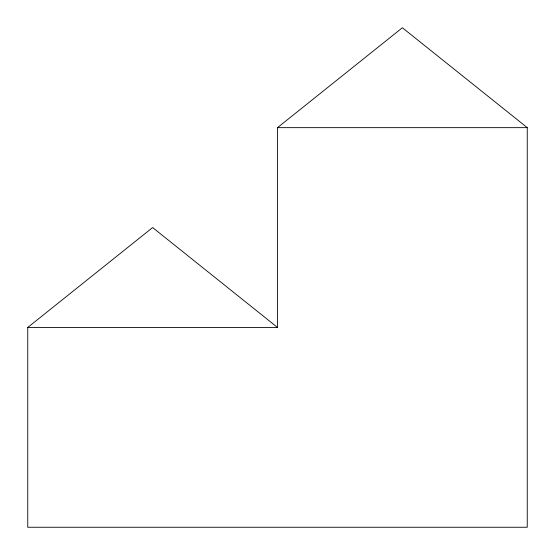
<?xml version="1.0" encoding="UTF-8"?>
<svg xmlns="http://www.w3.org/2000/svg" width="555" height="555" viewBox="0 0 555 555"><rect width="100%" height="100%" fill="white"/><g stroke="black" fill="none" stroke-linecap="round" stroke-linejoin="round"><path stroke-width="0.83" d="M27.75 327.45L152.625 227.55L277.5 327.45L277.5 127.65L402.375 27.75L527.25 127.65L527.25 527.25L27.75 527.25L27.75 327.45L277.5 327.45M277.5 127.65L527.25 127.65"/></g></svg>
